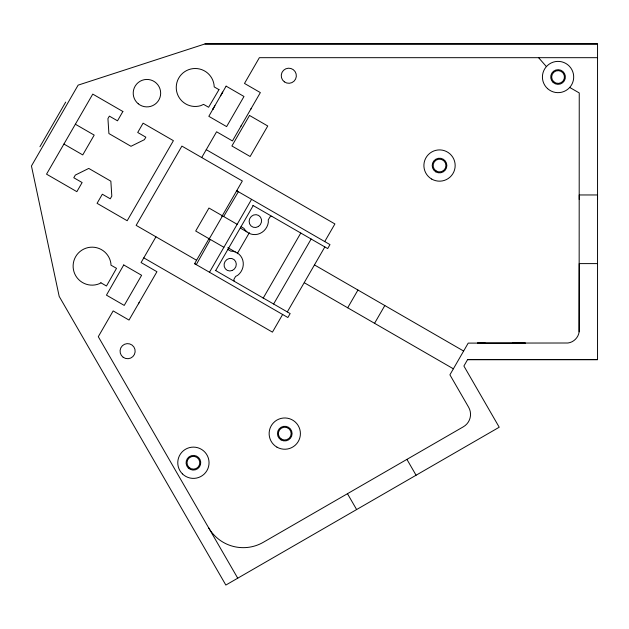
<?xml version="1.0" encoding="UTF-8"?>
<svg xmlns="http://www.w3.org/2000/svg" width="629" height="629" viewBox="0 0 629 629"><rect width="100%" height="100%" fill="white"/><g stroke="black" fill="none" stroke-linecap="round" stroke-linejoin="round"><path stroke-width="0.94" d="M208.513 527.597A40.122 40.122 0 0 0 263.323 542.284L463.384 426.776A14.31 14.31 0 0 0 468.621 407.23L449.908 374.813L468.204 343.112L567.94 343.002C573.632 342.318 578.444 337.506 579.128 331.821L579.246 92.943L569.717 87.439M597.542 359.639L597.55 43.944L204.944 43.951L78.13 85.135L31.45 165.985L59.189 296.401L225.842 585.056L499.222 427.225L463.895 366.023L467.583 359.631L597.542 359.631L467.583 359.631M579.128 331.821L579.238 263.606L597.542 263.606M213.624 107.952L212.751 109.477L214.89 105.751M221.856 93.595L222.729 92.07L220.59 95.797M226.11 86.142L208.82 116.318L226.613 126.61L243.989 96.481L226.126 86.149M39.934 146.706L65.683 102.118M122.875 111.498L117.505 120.815L109.375 116.121L107.936 118.614L108.903 133.552L130.981 146.298L144.403 139.669L145.834 137.169L137.712 132.483L143.09 123.166L173.407 140.676L127.192 220.732L97.07 203.332L102.33 194.219L110.256 198.803L111.813 196.106L110.846 181.176L88.768 168.423L75.354 175.059L73.797 177.748L82.124 182.552L76.856 191.672L46.538 174.162L92.762 94.106L122.883 111.498M155.953 236.803L141.077 262.56L156.935 271.72L129.016 320.067L113.165 310.915L98.289 336.68L237.738 578.2M201.712 157.541L216.588 131.783L232.439 140.935L260.351 92.597L244.492 83.437L259.368 57.679L597.55 57.679M138.411 303.799L139.072 302.651M241.001 126.099L241.465 125.297M250.57 109.525L251.042 108.723M210.393 239.507L196.279 264.644L194.605 263.669L209.3 238.218M221.888 216.415L242.338 180.995L181.899 146.101L136.139 225.363L196.57 260.257M209.276 238.863L222.548 215.881M209.481 272.271L251.576 199.346M215.684 270.564L253.204 205.573M237.196 253.731L249.383 232.628M263.166 298.185L300.78 233.037M273.615 304.011L311.143 239.02M282.712 314.343L272.443 332.136L143.797 257.859M324.69 241.63L334.903 223.948L206.257 149.671M287.311 311.921L324.839 246.93M347.688 307.793L357.948 290.032M374.562 323.306L384.822 305.545M100.923 282.806L99.374 283.703A18.988 18.988 0 0 1 73.994 271.862A18.988 18.988 0 0 1 87.997 247.614A18.988 18.988 0 0 1 110.932 263.669L110.94 265.147L116.522 268.331L106.466 286.014L100.923 282.806M271.775 216.297L269.975 216.895L268.253 219.883L268.331 222.257A13.728 12.902 -60 0 1 257.788 234.216A13.728 12.902 -60 0 1 243.934 228.358L241.056 226.692M204.944 43.951L597.55 43.951M485.25 343.112L477.49 343.112L525.404 343.112L512.509 343.119M223.657 216.518L238.367 191.719L236.701 190.752L329.981 244.602L327.685 248.573L252.827 205.353M75.37 124.228L94.193 135.101L82.753 154.915L63.93 144.049M314.594 264.998L463.628 351.045M237.164 224.317L208.962 208.034L195.698 231.016L223.893 247.299M240.27 228.044L246.89 231.865M304.334 282.759L453.375 368.806M227.855 247.653L235.301 251.954M227.47 249.233L230.78 251.144A13.728 12.902 -60 0 1 242.778 260.209A13.728 12.902 -60 0 1 237.699 275.321L235.592 276.438L233.87 279.425L234.255 281.289M215.307 270.352L290.158 313.564L287.878 317.519L194.605 263.669M538.581 57.679L546.397 66.595M406.924 459.382L416.076 475.233M347.475 493.702L356.627 509.553M597.55 199.558L597.55 194.959L579.246 194.959L579.246 199.558M123.732 264.951L106.45 295.135L124.228 305.411L141.611 275.29L123.732 264.951M249.516 115.461L231.897 145.975L250.13 156.503L267.75 125.989L249.516 115.461M218.978 89.64L208.616 107.268L203.56 104.375L200.69 105.672A18.988 18.988 0 0 1 176.639 91.331A18.988 18.988 0 0 1 193.024 68.624A18.988 18.988 0 0 1 214.214 86.92L218.978 89.648M431.706 179.076A15.639 15.639 0 0 0 455.168 165.537A15.639 15.639 0 0 0 431.706 151.998A15.639 15.639 0 0 0 431.706 179.076M547.631 88.673A15.639 15.639 0 0 0 573.365 80.213A15.639 15.639 0 0 0 553.174 62.161A15.639 15.639 0 0 0 547.631 88.673M276.949 447.148A15.639 15.639 0 0 0 300.403 433.601A15.639 15.639 0 0 0 276.949 420.062A15.639 15.639 0 0 0 276.949 447.148M553.787 81.786A6.408 6.408 0 0 0 564.331 78.326A6.408 6.408 0 0 0 556.06 70.928A6.408 6.408 0 0 0 553.787 81.786M436.329 171.088A6.408 6.408 0 0 0 445.937 165.545A6.408 6.408 0 0 0 436.329 159.994A6.408 6.408 0 0 0 436.329 171.088M188.92 467.323A6.408 6.408 0 0 0 199.613 464.351A6.408 6.408 0 0 0 191.696 456.575A6.408 6.408 0 0 0 188.92 467.323M182.457 473.912A15.639 15.639 0 0 0 208.553 466.663A15.639 15.639 0 0 0 189.227 447.683A15.639 15.639 0 0 0 182.457 473.912M281.564 439.152A6.408 6.408 0 0 0 291.172 433.601A6.408 6.408 0 0 0 281.564 428.05A6.408 6.408 0 0 0 281.564 439.152M138.254 103.793A13.728 13.728 0 0 0 160.489 95.38A13.728 13.728 0 0 0 142.083 80.323A13.728 13.728 0 0 0 138.254 103.793M284.355 81.849A7.548 7.548 0 0 0 296.306 76.534A7.548 7.548 0 0 0 285.723 68.844A7.548 7.548 0 0 0 284.355 81.849M281.1 439.946A7.328 7.328 0 0 0 292.092 433.601A7.328 7.328 0 0 0 281.1 427.256A7.328 7.328 0 0 0 281.1 439.946M188.275 467.976A7.328 7.328 0 0 0 200.509 464.579A7.328 7.328 0 0 0 191.452 455.679A7.328 7.328 0 0 0 188.275 467.976M435.866 171.89A7.328 7.328 0 0 0 446.857 165.537A7.328 7.328 0 0 0 435.866 159.192A7.328 7.328 0 0 0 435.866 171.89M553.174 82.478A7.328 7.328 0 0 0 565.235 78.507A7.328 7.328 0 0 0 555.769 70.047A7.328 7.328 0 0 0 553.174 82.478M123.174 357.28A7.548 7.548 0 0 0 135.117 351.965A7.548 7.548 0 0 0 124.534 344.275A7.548 7.548 0 0 0 123.174 357.28M258.322 226.558A6.526 6.133 -60 0 0 258.613 215.425A6.526 6.133 -60 0 0 249.123 221.251A6.526 6.133 -60 0 0 258.322 226.558M232.29 270.47A6.408 6.023 -60 0 0 234.106 259.62A6.408 6.023 -60 0 0 224.152 263.928A6.408 6.023 -60 0 0 232.29 270.47"/></g></svg>
